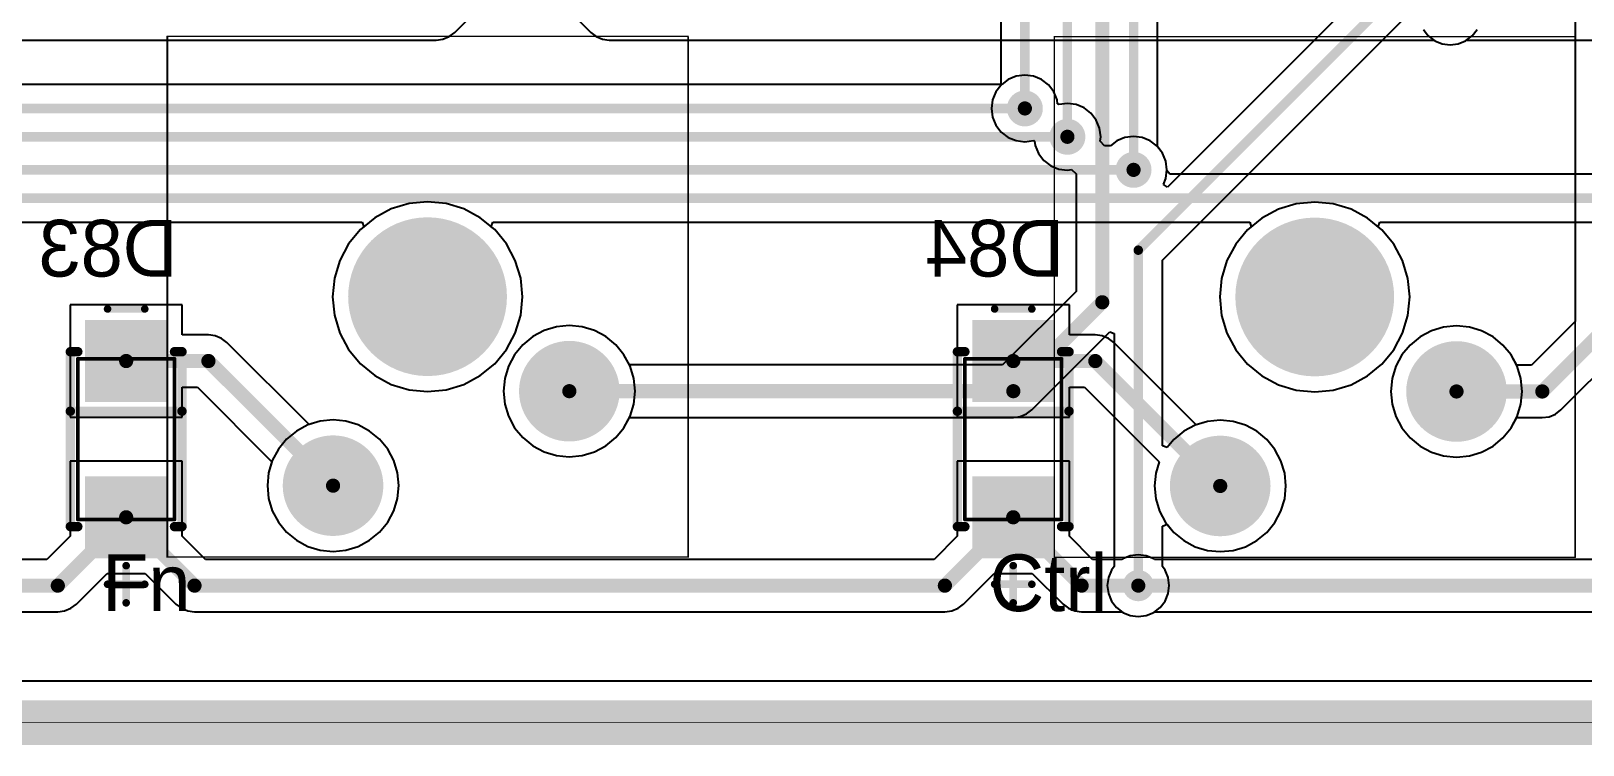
# Model space of a CAD drawing. Header units: millimetres. Extents: x 25 to 374, y 23 to 150.
# Drawn here: x 264.84 to 306.55, y 22.97 to 42.16 of the extents above; entities that cross this region are included whole.
import ezdxf

# ---------------------------------------------------------------- set-up
doc = ezdxf.new("R2010")
doc.units = ezdxf.units.MM
for name, color, linetype in [('BottomLayer', 5, 'Continuous'), ('BottomOverlay', 54, 'Continuous'), ('BottomPaste', 16, 'Continuous'), ('BottomSolder', 6, 'Continuous'), ('KeepOutLayer', 6, 'Continuous'), ('Mechanical1', 6, 'Continuous'), ('Mechanical13', 56, 'Continuous'), ('Mechanical15', 56, 'Continuous'), ('MultiLayer', 9, 'Continuous'), ('PadHoleLayer', 156, 'Continuous'), ('TopLayer', 1, 'Continuous'), ('TopOverlay', 2, 'Continuous'), ('TopSolder', 216, 'Continuous'), ('ViaHoleLayer', 16, 'Continuous')]:
    doc.layers.add(name, color=color, linetype=linetype)

# ---------------------------------------------------------------- blocks, each defined once
blk = doc.blocks.new('SMA_DO_214AC__S1_B_111')
at = {"layer": 'BottomLayer'}
for points in [[(-1.1, -1), (-1.1, 1), (-3.1, -1), (-3.1, 1)], [(3.1, -1), (3.1, 1), (1.1, -1), (1.1, 1)]]:
    blk.add_solid(points, dxfattribs=at)
at = {"layer": 'BottomOverlay', "const_width": 0.254}
for points in [[(-2.35, 1.3), (-2.35, 1.5)], [(2.35, 1.5), (-2.35, 1.5)], [(-0.75, -1.5), (-0.75, 1.5)], [(2.35, 1.3), (2.35, 1.5)], [(-2.35, -1.5), (-2.35, -1.3)], [(2.35, -1.5), (2.35, -1.3)], [(2.35, -1.5), (-2.35, -1.5)]]:
    blk.add_lwpolyline(points, dxfattribs=at)
at = {"layer": 'BottomOverlay', "const_width": 0.127}
for points in [[(-2.414, 1.5, 1), (-2.287, 1.5, 1)], [(-2.414, 1.5, 1), (-2.287, 1.5, 1)], [(-2.414, 1.3, 1), (-2.287, 1.3, 1)], [(-0.814, 1.5, 1), (-0.687, 1.5, 1)], [(2.287, 1.5, 1), (2.414, 1.5, 1)], [(2.287, 1.5, 1), (2.414, 1.5, 1)], [(2.287, 1.3, 1), (2.414, 1.3, 1)], [(-2.414, -1.3, 1), (-2.287, -1.3, 1)], [(2.287, -1.3, 1), (2.414, -1.3, 1)], [(-2.414, -1.5, 1), (-2.287, -1.5, 1)], [(-2.414, -1.5, 1), (-2.287, -1.5, 1)], [(-0.814, -1.5, 1), (-0.687, -1.5, 1)], [(2.287, -1.5, 1), (2.414, -1.5, 1)], [(2.287, -1.5, 1), (2.414, -1.5, 1)]]:
    blk.add_lwpolyline(points, format="xyb", close=True, dxfattribs=at)
at = {"layer": 'BottomPaste'}
for points in [[(-1.1, -1), (-1.1, 1), (-3.1, -1), (-3.1, 1)], [(3.1, -1), (3.1, 1), (1.1, -1), (1.1, 1)]]:
    blk.add_solid(points, dxfattribs=at)
at = {"layer": 'BottomSolder'}
for points in [[(-0.998, -1.102), (-0.998, 1.102), (-3.202, -1.102), (-3.202, 1.102)], [(3.202, -1.102), (3.202, 1.102), (0.998, -1.102), (0.998, 1.102)]]:
    blk.add_solid(points, dxfattribs=at)
at = {"layer": 'Mechanical13', "const_width": 0.1}
for points in [[(2.16, 1.3), (-2.16, 1.3)], [(-2.16, -1.3), (-2.16, 1.3)], [(2.16, -1.3), (2.16, 1.3)], [(2.16, -1.3), (-2.16, -1.3)]]:
    blk.add_lwpolyline(points, dxfattribs=at)
at = {"layer": 'Mechanical13', "const_width": 0.05}
for points in [[(-2.185, 1.3, 1), (-2.135, 1.3, 1)], [(-2.185, 1.3, 1), (-2.135, 1.3, 1)], [(2.135, 1.3, 1), (2.185, 1.3, 1)], [(2.135, 1.3, 1), (2.185, 1.3, 1)], [(-2.185, -1.3, 1), (-2.135, -1.3, 1)], [(-2.185, -1.3, 1), (-2.135, -1.3, 1)], [(2.135, -1.3, 1), (2.185, -1.3, 1)], [(2.135, -1.3, 1), (2.185, -1.3, 1)]]:
    blk.add_lwpolyline(points, format="xyb", close=True, dxfattribs=at)
at = {"layer": 'Mechanical15', "const_width": 0.203}
for points in [[(-3.5, -0.5), (-3.5, 0.5)], [(3.9, -0.5), (3.9, 0.5)], [(4.4, 0), (3.4, 0)]]:
    blk.add_lwpolyline(points, dxfattribs=at)
at = {"layer": 'Mechanical15', "const_width": 0.102}
for points in [[(-3.551, 0.5, 1), (-3.449, 0.5, 1)], [(3.849, 0.5, 1), (3.951, 0.5, 1)], [(3.349, 0, 1), (3.451, 0, 1)], [(4.349, 0, 1), (4.451, 0, 1)], [(-3.551, -0.5, 1), (-3.449, -0.5, 1)], [(3.849, -0.5, 1), (3.951, -0.5, 1)]]:
    blk.add_lwpolyline(points, format="xyb", close=True, dxfattribs=at)
blk = doc.blocks.new('SMA_DO_214AC__S1_B_112')
at = {"layer": 'BottomLayer'}
for points in [[(-1.1, -1), (-1.1, 1), (-3.1, -1), (-3.1, 1)], [(3.1, -1), (3.1, 1), (1.1, -1), (1.1, 1)]]:
    blk.add_solid(points, dxfattribs=at)
at = {"layer": 'BottomOverlay', "const_width": 0.254}
for points in [[(-2.35, 1.3), (-2.35, 1.5)], [(2.35, 1.5), (-2.35, 1.5)], [(-0.75, -1.5), (-0.75, 1.5)], [(2.35, 1.3), (2.35, 1.5)], [(-2.35, -1.5), (-2.35, -1.3)], [(2.35, -1.5), (2.35, -1.3)], [(2.35, -1.5), (-2.35, -1.5)]]:
    blk.add_lwpolyline(points, dxfattribs=at)
at = {"layer": 'BottomOverlay', "const_width": 0.127}
for points in [[(-2.414, 1.5, 1), (-2.287, 1.5, 1)], [(-2.414, 1.5, 1), (-2.287, 1.5, 1)], [(-2.414, 1.3, 1), (-2.287, 1.3, 1)], [(-0.814, 1.5, 1), (-0.687, 1.5, 1)], [(2.287, 1.5, 1), (2.414, 1.5, 1)], [(2.287, 1.5, 1), (2.414, 1.5, 1)], [(2.287, 1.3, 1), (2.414, 1.3, 1)], [(-2.414, -1.3, 1), (-2.287, -1.3, 1)], [(2.287, -1.3, 1), (2.414, -1.3, 1)], [(-2.414, -1.5, 1), (-2.287, -1.5, 1)], [(-2.414, -1.5, 1), (-2.287, -1.5, 1)], [(-0.814, -1.5, 1), (-0.687, -1.5, 1)], [(2.287, -1.5, 1), (2.414, -1.5, 1)], [(2.287, -1.5, 1), (2.414, -1.5, 1)]]:
    blk.add_lwpolyline(points, format="xyb", close=True, dxfattribs=at)
at = {"layer": 'BottomPaste'}
for points in [[(-1.1, -1), (-1.1, 1), (-3.1, -1), (-3.1, 1)], [(3.1, -1), (3.1, 1), (1.1, -1), (1.1, 1)]]:
    blk.add_solid(points, dxfattribs=at)
at = {"layer": 'BottomSolder'}
for points in [[(-0.998, -1.102), (-0.998, 1.102), (-3.202, -1.102), (-3.202, 1.102)], [(3.202, -1.102), (3.202, 1.102), (0.998, -1.102), (0.998, 1.102)]]:
    blk.add_solid(points, dxfattribs=at)
at = {"layer": 'Mechanical13', "const_width": 0.1}
for points in [[(2.16, 1.3), (-2.16, 1.3)], [(-2.16, -1.3), (-2.16, 1.3)], [(2.16, -1.3), (2.16, 1.3)], [(2.16, -1.3), (-2.16, -1.3)]]:
    blk.add_lwpolyline(points, dxfattribs=at)
at = {"layer": 'Mechanical13', "const_width": 0.05}
for points in [[(-2.185, 1.3, 1), (-2.135, 1.3, 1)], [(-2.185, 1.3, 1), (-2.135, 1.3, 1)], [(2.135, 1.3, 1), (2.185, 1.3, 1)], [(2.135, 1.3, 1), (2.185, 1.3, 1)], [(-2.185, -1.3, 1), (-2.135, -1.3, 1)], [(-2.185, -1.3, 1), (-2.135, -1.3, 1)], [(2.135, -1.3, 1), (2.185, -1.3, 1)], [(2.135, -1.3, 1), (2.185, -1.3, 1)]]:
    blk.add_lwpolyline(points, format="xyb", close=True, dxfattribs=at)
at = {"layer": 'Mechanical15', "const_width": 0.203}
for points in [[(-3.5, -0.5), (-3.5, 0.5)], [(3.9, -0.5), (3.9, 0.5)], [(4.4, 0), (3.4, 0)]]:
    blk.add_lwpolyline(points, dxfattribs=at)
at = {"layer": 'Mechanical15', "const_width": 0.102}
for points in [[(-3.551, 0.5, 1), (-3.449, 0.5, 1)], [(3.849, 0.5, 1), (3.951, 0.5, 1)], [(3.349, 0, 1), (3.451, 0, 1)], [(4.349, 0, 1), (4.451, 0, 1)], [(-3.551, -0.5, 1), (-3.449, -0.5, 1)], [(3.849, -0.5, 1), (3.951, -0.5, 1)]]:
    blk.add_lwpolyline(points, format="xyb", close=True, dxfattribs=at)
blk = doc.blocks.new('MX_SW_3_203')
at = {"layer": 'BottomLayer'}
for points, const_width in [([(-1.016, 0, 1), (1.016, 0, 1)], 2.032), ([(3.185, -2.54, 1), (4.435, -2.54, 1)], 1.25), ([(-3.165, -5.08, 1), (-1.915, -5.08, 1)], 1.25)]:
    blk.add_lwpolyline(points, format="xyb", close=True, dxfattribs=dict(at, const_width=const_width))
at = {"layer": 'BottomSolder'}
for points, const_width in [([(-1.067, 0, 1), (1.067, 0, 1)], 2.134), ([(3.134, -2.54, 1), (4.486, -2.54, 1)], 1.352), ([(-3.216, -5.08, 1), (-1.864, -5.08, 1)], 1.352)]:
    blk.add_lwpolyline(points, format="xyb", close=True, dxfattribs=dict(at, const_width=const_width))
at = {"layer": 'Mechanical1', "const_width": 0.0381}
for points in [[(-7, -7), (-7, 7)], [(-7, 7), (7, 7)], [(7, -7), (7, 7)], [(-7, -7), (7, -7)]]:
    blk.add_lwpolyline(points, dxfattribs=at)
at = {"layer": 'Mechanical1', "const_width": 0.0191}
for points in [[(-7.01, 7, 1), (-6.99, 7, 1)], [(-7.01, 7, 1), (-6.99, 7, 1)], [(6.99, 7, 1), (7.01, 7, 1)], [(6.99, 7, 1), (7.01, 7, 1)], [(-7.01, -7, 1), (-6.99, -7, 1)], [(-7.01, -7, 1), (-6.99, -7, 1)], [(6.99, -7, 1), (7.01, -7, 1)], [(6.99, -7, 1), (7.01, -7, 1)]]:
    blk.add_lwpolyline(points, format="xyb", close=True, dxfattribs=at)
at = {"layer": 'MultiLayer'}
for points, const_width in [([(-1.016, 0, 1), (1.016, 0, 1)], 2.032), ([(3.185, -2.54, 1), (4.435, -2.54, 1)], 1.25), ([(-3.165, -5.08, 1), (-1.915, -5.08, 1)], 1.25)]:
    blk.add_lwpolyline(points, format="xyb", close=True, dxfattribs=dict(at, const_width=const_width))
at = {"layer": 'PadHoleLayer'}
for points, const_width in [([(-1.016, 0, 1), (1.016, 0, 1)], 2.032), ([(3.435, -2.54, 1), (4.185, -2.54, 1)], 0.75), ([(-2.915, -5.08, 1), (-2.165, -5.08, 1)], 0.75)]:
    blk.add_lwpolyline(points, format="xyb", close=True, dxfattribs=dict(at, const_width=const_width))
at = {"layer": 'TopLayer'}
for points, const_width in [([(-1.016, 0, 1), (1.016, 0, 1)], 2.032), ([(3.185, -2.54, 1), (4.435, -2.54, 1)], 1.25), ([(-3.165, -5.08, 1), (-1.915, -5.08, 1)], 1.25)]:
    blk.add_lwpolyline(points, format="xyb", close=True, dxfattribs=dict(at, const_width=const_width))
at = {"layer": 'TopSolder'}
for points, const_width in [([(-1.067, 0, 1), (1.067, 0, 1)], 2.134), ([(3.134, -2.54, 1), (4.486, -2.54, 1)], 1.352), ([(-3.216, -5.08, 1), (-1.864, -5.08, 1)], 1.352)]:
    blk.add_lwpolyline(points, format="xyb", close=True, dxfattribs=dict(at, const_width=const_width))
blk = doc.blocks.new('MX_SW_3_204')
at = {"layer": 'BottomLayer'}
for points, const_width in [([(-1.016, 0, 1), (1.016, 0, 1)], 2.032), ([(3.185, -2.54, 1), (4.435, -2.54, 1)], 1.25), ([(-3.165, -5.08, 1), (-1.915, -5.08, 1)], 1.25)]:
    blk.add_lwpolyline(points, format="xyb", close=True, dxfattribs=dict(at, const_width=const_width))
at = {"layer": 'BottomSolder'}
for points, const_width in [([(-1.067, 0, 1), (1.067, 0, 1)], 2.134), ([(3.134, -2.54, 1), (4.486, -2.54, 1)], 1.352), ([(-3.216, -5.08, 1), (-1.864, -5.08, 1)], 1.352)]:
    blk.add_lwpolyline(points, format="xyb", close=True, dxfattribs=dict(at, const_width=const_width))
at = {"layer": 'Mechanical1', "const_width": 0.0381}
for points in [[(-7, -7), (-7, 7)], [(-7, 7), (7, 7)], [(7, -7), (7, 7)], [(-7, -7), (7, -7)]]:
    blk.add_lwpolyline(points, dxfattribs=at)
at = {"layer": 'Mechanical1', "const_width": 0.0191}
for points in [[(-7.01, 7, 1), (-6.99, 7, 1)], [(-7.01, 7, 1), (-6.99, 7, 1)], [(6.99, 7, 1), (7.01, 7, 1)], [(6.99, 7, 1), (7.01, 7, 1)], [(-7.01, -7, 1), (-6.99, -7, 1)], [(-7.01, -7, 1), (-6.99, -7, 1)], [(6.99, -7, 1), (7.01, -7, 1)], [(6.99, -7, 1), (7.01, -7, 1)]]:
    blk.add_lwpolyline(points, format="xyb", close=True, dxfattribs=at)
at = {"layer": 'MultiLayer'}
for points, const_width in [([(-1.016, 0, 1), (1.016, 0, 1)], 2.032), ([(3.185, -2.54, 1), (4.435, -2.54, 1)], 1.25), ([(-3.165, -5.08, 1), (-1.915, -5.08, 1)], 1.25)]:
    blk.add_lwpolyline(points, format="xyb", close=True, dxfattribs=dict(at, const_width=const_width))
at = {"layer": 'PadHoleLayer'}
for points, const_width in [([(-1.016, 0, 1), (1.016, 0, 1)], 2.032), ([(3.435, -2.54, 1), (4.185, -2.54, 1)], 0.75), ([(-2.915, -5.08, 1), (-2.165, -5.08, 1)], 0.75)]:
    blk.add_lwpolyline(points, format="xyb", close=True, dxfattribs=dict(at, const_width=const_width))
at = {"layer": 'TopLayer'}
for points, const_width in [([(-1.016, 0, 1), (1.016, 0, 1)], 2.032), ([(3.185, -2.54, 1), (4.435, -2.54, 1)], 1.25), ([(-3.165, -5.08, 1), (-1.915, -5.08, 1)], 1.25)]:
    blk.add_lwpolyline(points, format="xyb", close=True, dxfattribs=dict(at, const_width=const_width))
at = {"layer": 'TopSolder'}
for points, const_width in [([(-1.067, 0, 1), (1.067, 0, 1)], 2.134), ([(3.134, -2.54, 1), (4.486, -2.54, 1)], 1.352), ([(-3.216, -5.08, 1), (-1.864, -5.08, 1)], 1.352)]:
    blk.add_lwpolyline(points, format="xyb", close=True, dxfattribs=dict(at, const_width=const_width))

msp = doc.modelspace()

# ---------------------------------------------------------------- linework, layer by layer
at = {"layer": 'BottomLayer'}
for p, q in [((276.23, 42.12), (277.547, 43.438)), ((278.571, 43.438), (279.888, 42.12)), ((244.854, 41.914), (275.732, 41.914)), ((275.732, 41.914), (275.914, 41.938)), ((275.914, 41.938), (276.084, 42.009)), ((276.084, 42.009), (276.23, 42.12)), ((279.888, 42.12), (280.034, 42.009)), ((280.034, 42.009), (280.204, 41.938)), ((280.204, 41.938), (280.386, 41.914)), ((280.386, 41.914), (302.546, 41.914)), ((302.546, 41.914), (302.568, 41.898)), ((302.568, 41.898), (302.768, 41.814)), ((302.768, 41.814), (302.984, 41.786)), ((302.984, 41.786), (303.199, 41.814)), ((303.199, 41.814), (303.4, 41.898)), ((303.4, 41.898), (303.422, 41.914)), ((303.422, 41.914), (335.249, 41.914)), ((291.322, 40.945), (291.106, 40.855)), ((291.554, 40.975), (291.322, 40.945)), ((291.786, 40.945), (291.554, 40.975)), ((292.002, 40.855), (291.786, 40.945)), ((290.937, 40.726), (208.241, 40.726)), ((291.106, 40.855), (290.937, 40.726)), ((292.188, 40.713), (292.002, 40.855)), ((292.33, 40.527), (292.188, 40.713)), ((292.42, 40.311), (292.33, 40.527)), ((292.435, 40.2), (292.42, 40.311)), ((292.465, 40.183), (292.435, 40.2)), ((292.697, 40.213), (292.465, 40.183)), ((292.929, 40.183), (292.697, 40.213)), ((293.145, 40.093), (292.929, 40.183)), ((293.331, 39.951), (293.145, 40.093)), ((293.473, 39.765), (293.331, 39.951)), ((293.563, 39.549), (293.473, 39.765)), ((293.594, 39.317), (293.563, 39.549)), ((293.578, 39.202), (293.594, 39.317)), ((294.243, 39.294), (294.027, 39.204)), ((294.475, 39.324), (294.243, 39.294)), ((294.707, 39.294), (294.475, 39.324)), ((294.923, 39.204), (294.707, 39.294)), ((293.69, 39.075), (293.578, 39.202)), ((293.858, 39.075), (293.69, 39.075)), ((294.027, 39.204), (293.858, 39.075)), ((295.109, 39.062), (294.923, 39.204)), ((295.251, 38.876), (295.109, 39.062)), ((295.341, 38.66), (295.251, 38.876)), ((295.372, 38.428), (295.341, 38.66)), ((295.369, 38.409), (295.372, 38.428)), ((295.453, 38.313), (295.369, 38.409)), ((330.91, 38.313), (295.453, 38.313)), ((253.443, 37.018), (273.745, 37.018)), ((273.696, 36.824), (273.379, 36.437)), ((273.788, 36.899), (273.696, 36.824)), ((273.745, 37.018), (273.788, 36.899)), ((277.215, 36.899), (277.257, 37.018)), ((277.306, 36.824), (277.215, 36.899)), ((277.257, 37.018), (297.597, 37.018)), ((277.623, 36.437), (277.306, 36.824)), ((297.539, 36.816), (297.222, 36.429)), ((297.64, 36.899), (297.539, 36.816)), ((297.597, 37.018), (297.64, 36.899)), ((301.048, 36.899), (301.091, 37.018)), ((301.149, 36.816), (301.048, 36.899)), ((301.091, 37.018), (323.783, 37.018)), ((301.466, 36.429), (301.149, 36.816)), ((273.379, 36.437), (273.143, 35.996)), ((277.859, 35.996), (277.623, 36.437)), ((297.222, 36.429), (296.986, 35.988)), ((301.702, 35.988), (301.466, 36.429)), ((273.143, 35.996), (272.998, 35.517)), ((278.004, 35.517), (277.859, 35.996)), ((296.986, 35.988), (296.841, 35.509)), ((301.847, 35.509), (301.702, 35.988)), ((272.998, 35.517), (272.949, 35.019)), ((278.053, 35.019), (278.004, 35.517)), ((296.841, 35.509), (296.792, 35.011)), ((301.896, 35.011), (301.847, 35.509)), ((268.909, 34.797), (265.893, 34.797)), ((265.893, 34.797), (265.893, 31.781)), ((268.909, 33.993), (268.909, 34.797)), ((272.949, 35.019), (272.998, 34.521)), ((278.004, 34.521), (278.053, 35.019)), ((292.749, 34.797), (289.733, 34.797)), ((289.733, 34.797), (289.733, 31.781)), ((292.749, 33.993), (292.749, 34.797)), ((296.792, 35.011), (296.841, 34.513)), ((301.847, 34.513), (301.896, 35.011)), ((272.998, 34.521), (273.143, 34.042)), ((277.859, 34.042), (278.004, 34.521)), ((278.966, 34.212), (278.635, 34.111)), ((279.311, 34.245), (278.966, 34.212)), ((279.656, 34.212), (279.311, 34.245)), ((279.987, 34.111), (279.656, 34.212)), ((296.841, 34.513), (296.986, 34.035)), ((301.702, 34.035), (301.847, 34.513)), ((302.809, 34.204), (302.478, 34.103)), ((303.154, 34.238), (302.809, 34.204)), ((303.499, 34.204), (303.154, 34.238)), ((303.83, 34.103), (303.499, 34.204)), ((269.611, 33.993), (268.909, 33.993)), ((269.794, 33.969), (269.611, 33.993)), ((269.964, 33.899), (269.794, 33.969)), ((270.11, 33.787), (269.964, 33.899)), ((272.316, 31.58), (270.11, 33.787)), ((273.143, 34.042), (273.379, 33.601)), ((277.623, 33.601), (277.859, 34.042)), ((278.33, 33.948), (278.062, 33.728)), ((278.635, 34.111), (278.33, 33.948)), ((280.293, 33.948), (279.987, 34.111)), ((280.56, 33.728), (280.293, 33.948)), ((293.447, 33.993), (292.749, 33.993)), ((293.629, 33.969), (293.447, 33.993)), ((293.799, 33.899), (293.629, 33.969)), ((293.945, 33.787), (293.799, 33.899)), ((296.159, 31.573), (293.945, 33.787)), ((296.986, 34.035), (297.222, 33.593)), ((301.466, 33.593), (301.702, 34.035)), ((302.173, 33.94), (301.905, 33.72)), ((302.478, 34.103), (302.173, 33.94)), ((304.135, 33.94), (303.83, 34.103)), ((304.403, 33.72), (304.135, 33.94)), ((273.379, 33.601), (273.696, 33.214)), ((277.306, 33.214), (277.623, 33.601)), ((277.842, 33.46), (277.679, 33.155)), ((278.062, 33.728), (277.842, 33.46)), ((280.78, 33.46), (280.56, 33.728)), ((280.943, 33.155), (280.78, 33.46)), ((297.222, 33.593), (297.539, 33.207)), ((301.149, 33.207), (301.466, 33.593)), ((301.685, 33.453), (301.522, 33.147)), ((301.905, 33.72), (301.685, 33.453)), ((304.623, 33.453), (304.403, 33.72)), ((304.786, 33.147), (304.623, 33.453)), ((273.696, 33.214), (274.083, 32.897)), ((276.919, 32.897), (277.306, 33.214)), ((277.679, 33.155), (277.579, 32.824)), ((281.044, 32.824), (280.943, 33.155)), ((297.539, 33.207), (297.926, 32.889)), ((300.762, 32.889), (301.149, 33.207)), ((301.522, 33.147), (301.422, 32.816)), ((304.887, 32.816), (304.786, 33.147)), ((268.909, 31.781), (268.909, 32.584)), ((268.909, 32.584), (269.32, 32.584)), ((269.32, 32.584), (271.32, 30.584)), ((274.083, 32.897), (274.524, 32.661)), ((274.524, 32.661), (275.003, 32.516)), ((275.999, 32.516), (276.478, 32.661)), ((276.478, 32.661), (276.919, 32.897)), ((277.579, 32.824), (277.545, 32.479)), ((281.078, 32.479), (281.044, 32.824)), ((292.749, 31.781), (292.749, 32.584)), ((292.749, 32.584), (293.155, 32.584)), ((293.155, 32.584), (295.163, 30.576)), ((297.926, 32.889), (298.367, 32.653)), ((298.367, 32.653), (298.846, 32.508)), ((299.842, 32.508), (300.321, 32.653)), ((300.321, 32.653), (300.762, 32.889)), ((301.422, 32.816), (301.388, 32.471)), ((304.921, 32.471), (304.887, 32.816)), ((275.003, 32.516), (275.501, 32.467)), ((275.501, 32.467), (275.999, 32.516)), ((277.545, 32.479), (277.579, 32.134)), ((277.579, 32.134), (277.679, 31.803)), ((280.943, 31.803), (281.044, 32.134)), ((281.044, 32.134), (281.078, 32.479)), ((298.846, 32.508), (299.344, 32.459)), ((299.344, 32.459), (299.842, 32.508)), ((301.388, 32.471), (301.422, 32.127)), ((301.422, 32.127), (301.522, 31.795)), ((304.786, 31.795), (304.887, 32.127)), ((304.887, 32.127), (304.921, 32.471)), ((265.893, 31.781), (268.909, 31.781)), ((272.961, 31.705), (272.616, 31.672)), ((273.306, 31.672), (272.961, 31.705)), ((277.679, 31.803), (277.842, 31.498)), ((280.78, 31.498), (280.943, 31.803)), ((289.733, 31.781), (292.749, 31.781)), ((301.522, 31.795), (301.685, 31.49)), ((304.623, 31.49), (304.786, 31.795)), ((272.616, 31.672), (272.316, 31.58)), ((273.637, 31.571), (273.306, 31.672)), ((273.943, 31.408), (273.637, 31.571)), ((274.21, 31.188), (273.943, 31.408)), ((277.842, 31.498), (278.062, 31.23)), ((280.56, 31.23), (280.78, 31.498)), ((296.459, 31.664), (296.159, 31.573)), ((296.804, 31.698), (296.459, 31.664)), ((297.149, 31.664), (296.804, 31.698)), ((297.48, 31.563), (297.149, 31.664)), ((297.785, 31.4), (297.48, 31.563)), ((298.053, 31.18), (297.785, 31.4)), ((301.685, 31.49), (301.905, 31.222)), ((304.403, 31.222), (304.623, 31.49)), ((274.43, 30.92), (274.21, 31.188)), ((274.593, 30.615), (274.43, 30.92)), ((278.062, 31.23), (278.33, 31.01)), ((278.33, 31.01), (278.635, 30.847)), ((279.987, 30.847), (280.293, 31.01)), ((280.293, 31.01), (280.56, 31.23)), ((298.273, 30.913), (298.053, 31.18)), ((298.436, 30.607), (298.273, 30.913)), ((301.905, 31.222), (302.173, 31.003)), ((302.173, 31.003), (302.478, 30.839)), ((303.83, 30.839), (304.135, 31.003)), ((304.135, 31.003), (304.403, 31.222)), ((268.909, 30.597), (265.893, 30.597)), ((265.893, 30.597), (265.893, 28.577)), ((268.909, 28.577), (268.909, 30.597)), ((271.32, 30.584), (271.229, 30.284)), ((274.694, 30.284), (274.593, 30.615)), ((278.635, 30.847), (278.966, 30.746)), ((278.966, 30.746), (279.311, 30.712)), ((279.311, 30.712), (279.656, 30.746)), ((279.656, 30.746), (279.987, 30.847)), ((292.749, 30.597), (289.733, 30.597)), ((289.733, 30.597), (289.733, 28.577)), ((292.749, 28.577), (292.749, 30.597)), ((295.163, 30.576), (295.072, 30.276)), ((298.537, 30.276), (298.436, 30.607)), ((302.478, 30.839), (302.809, 30.739)), ((302.809, 30.739), (303.154, 30.705)), ((303.154, 30.705), (303.499, 30.739)), ((303.499, 30.739), (303.83, 30.839)), ((271.229, 30.284), (271.195, 29.939)), ((274.728, 29.939), (274.694, 30.284)), ((295.072, 30.276), (295.038, 29.931)), ((298.571, 29.931), (298.537, 30.276)), ((271.195, 29.939), (271.229, 29.594)), ((274.694, 29.594), (274.728, 29.939)), ((295.038, 29.931), (295.072, 29.587)), ((298.537, 29.587), (298.571, 29.931)), ((271.229, 29.594), (271.329, 29.263)), ((271.329, 29.263), (271.492, 28.958)), ((274.43, 28.958), (274.593, 29.263)), ((274.593, 29.263), (274.694, 29.594)), ((295.072, 29.587), (295.172, 29.255)), ((295.172, 29.255), (295.335, 28.95)), ((298.273, 28.95), (298.436, 29.255)), ((298.436, 29.255), (298.537, 29.587)), ((271.492, 28.958), (271.712, 28.69)), ((274.21, 28.69), (274.43, 28.958)), ((295.335, 28.95), (295.555, 28.682)), ((298.053, 28.682), (298.273, 28.95)), ((265.893, 28.577), (265.272, 27.956)), ((269.53, 27.956), (268.909, 28.577)), ((271.712, 28.69), (271.98, 28.47)), ((271.98, 28.47), (272.285, 28.307)), ((273.637, 28.307), (273.943, 28.47)), ((273.943, 28.47), (274.21, 28.69)), ((289.733, 28.577), (289.113, 27.956)), ((293.37, 27.956), (292.749, 28.577)), ((295.555, 28.682), (295.823, 28.463)), ((295.823, 28.463), (296.128, 28.299)), ((297.48, 28.299), (297.785, 28.463)), ((297.785, 28.463), (298.053, 28.682)), ((265.272, 27.956), (245.702, 27.956)), ((289.113, 27.956), (269.53, 27.956)), ((272.285, 28.307), (272.616, 28.206)), ((272.616, 28.206), (272.961, 28.172)), ((272.961, 28.172), (273.306, 28.206)), ((273.306, 28.206), (273.637, 28.307)), ((294.164, 27.956), (293.37, 27.956)), ((294.186, 27.973), (294.164, 27.956)), ((294.386, 28.056), (294.186, 27.973)), ((294.602, 28.084), (294.386, 28.056)), ((294.817, 28.056), (294.602, 28.084)), ((295.018, 27.973), (294.817, 28.056)), ((295.04, 27.956), (295.018, 27.973)), ((313.964, 27.956), (295.04, 27.956)), ((296.128, 28.299), (296.459, 28.199)), ((296.459, 28.199), (296.804, 28.165)), ((296.804, 28.165), (297.149, 28.199)), ((297.149, 28.199), (297.48, 28.299)), ((266.062, 26.753), (266.889, 27.581)), ((266.889, 27.581), (267.913, 27.581)), ((267.913, 27.581), (268.74, 26.753)), ((289.903, 26.753), (290.73, 27.581)), ((290.73, 27.581), (291.753, 27.581)), ((291.753, 27.581), (292.58, 26.753)), ((265.916, 26.642), (266.062, 26.753)), ((268.74, 26.753), (268.886, 26.642)), ((289.757, 26.642), (289.903, 26.753)), ((292.58, 26.753), (292.726, 26.642)), ((245.41, 26.547), (265.564, 26.547)), ((265.564, 26.547), (265.746, 26.571)), ((265.746, 26.571), (265.916, 26.642)), ((268.886, 26.642), (269.056, 26.571)), ((269.056, 26.571), (269.238, 26.547)), ((269.238, 26.547), (289.404, 26.547)), ((289.404, 26.547), (289.587, 26.571)), ((289.587, 26.571), (289.757, 26.642)), ((292.726, 26.642), (292.896, 26.571)), ((292.896, 26.571), (293.078, 26.547)), ((293.078, 26.547), (294.164, 26.547)), ((294.164, 26.547), (294.186, 26.531)), ((294.186, 26.531), (294.386, 26.447)), ((294.386, 26.447), (294.602, 26.419)), ((294.602, 26.419), (294.817, 26.447)), ((294.817, 26.447), (295.018, 26.531)), ((295.018, 26.531), (295.04, 26.547)), ((295.04, 26.547), (314.256, 26.547)), ((372.04, 24.686), (208.113, 24.686))]:
    msp.add_line(p, q, dxfattribs=at)
for points, const_width in [([(291.363, 40.079, 1), (291.744, 40.079, 1)], 0.381), ([(291.49, 40.079, 1), (291.617, 40.079, 1)], 0.127), ([(292.506, 39.317, 1), (292.887, 39.317, 1)], 0.381), ([(292.633, 39.317, 1), (292.76, 39.317, 1)], 0.127), ([(294.284, 38.428, 1), (294.665, 38.428, 1)], 0.381), ([(294.411, 38.428, 1), (294.538, 38.428, 1)], 0.127), ([(267.306, 33.289, 1), (267.496, 33.289, 1)], 0.191), ([(269.516, 33.289, 1), (269.707, 33.289, 1)], 0.191), ([(269.516, 33.289, 1), (269.707, 33.289, 1)], 0.191), ([(291.146, 33.289, 1), (291.337, 33.289, 1)], 0.191), ([(293.352, 33.289, 1), (293.542, 33.289, 1)], 0.191), ([(293.352, 33.289, 1), (293.542, 33.289, 1)], 0.191), ([(272.866, 29.939, 1), (273.056, 29.939, 1)], 0.191), ([(296.709, 29.931, 1), (296.899, 29.931, 1)], 0.191), ([(267.306, 29.089, 1), (267.496, 29.089, 1)], 0.191), ([(267.306, 29.089, 1), (267.496, 29.089, 1)], 0.191), ([(291.146, 29.089, 1), (291.337, 29.089, 1)], 0.191), ([(291.146, 29.089, 1), (291.337, 29.089, 1)], 0.191), ([(294.443, 27.252, 1), (294.761, 27.252, 1)], 0.318), ([(265.469, 27.252, 1), (265.659, 27.252, 1)], 0.191), ([(265.469, 27.252, 1), (265.659, 27.252, 1)], 0.191), ([(269.143, 27.252, 1), (269.333, 27.252, 1)], 0.191), ([(269.143, 27.252, 1), (269.333, 27.252, 1)], 0.191), ([(289.309, 27.252, 1), (289.5, 27.252, 1)], 0.191), ([(289.309, 27.252, 1), (289.5, 27.252, 1)], 0.191), ([(292.983, 27.252, 1), (293.174, 27.252, 1)], 0.191), ([(292.983, 27.252, 1), (293.174, 27.252, 1)], 0.191), ([(294.507, 27.252, 1), (294.697, 27.252, 1)], 0.191), ([(294.507, 27.252, 1), (294.697, 27.252, 1)], 0.191)]:
    msp.add_lwpolyline(points, format="xyb", close=True, dxfattribs=dict(at, const_width=const_width))
for points, const_width in [([(100.63, 40.079), (291.554, 40.079)], 0.254), ([(81.877, 39.317), (292.697, 39.317)], 0.254), ([(51.75, 38.428), (294.475, 38.428)], 0.254), ([(161.252, 37.666), (331.178, 37.666)], 0.254), ([(267.401, 33.289), (269.611, 33.289)], 0.381), ([(269.611, 33.289), (272.961, 29.939)], 0.381), ([(291.241, 33.289), (293.447, 33.289)], 0.381), ([(293.447, 33.289), (296.804, 29.931)], 0.381), ([(265.564, 27.252), (267.401, 29.089)], 0.381), ([(267.401, 29.089), (269.238, 27.252)], 0.381), ([(289.404, 27.252), (291.241, 29.089)], 0.381), ([(291.241, 29.089), (293.078, 27.252)], 0.381), ([(245.41, 27.252), (265.564, 27.252)], 0.381), ([(269.238, 27.252), (289.404, 27.252)], 0.381), ([(293.078, 27.252), (294.602, 27.252)], 0.381), ([(294.602, 27.252), (314.256, 27.252)], 0.381)]:
    msp.add_lwpolyline(points, dxfattribs=dict(at, const_width=const_width))
at = {"layer": 'BottomSolder'}
for points, const_width in [([(291.313, 40.079, 1), (291.795, 40.079, 1)], 0.483), ([(292.456, 39.317, 1), (292.938, 39.317, 1)], 0.483), ([(294.234, 38.428, 1), (294.716, 38.428, 1)], 0.483), ([(294.392, 27.252, 1), (294.811, 27.252, 1)], 0.419)]:
    msp.add_lwpolyline(points, format="xyb", close=True, dxfattribs=dict(at, const_width=const_width))
at = {"layer": 'KeepOutLayer', "const_width": 1.2}
msp.add_lwpolyline([(25.495, 23.569), (373.158, 23.569)], dxfattribs=at)
at = {"layer": 'Mechanical1', "const_width": 0.0127}
for points in [[(268.526, 42.005), (282.525, 42.005)], [(268.526, 28.006), (268.526, 42.005)], [(282.525, 28.006), (282.525, 42.005)], [(292.338, 42.005), (306.338, 42.005)], [(292.338, 28.006), (292.338, 42.005)], [(306.338, 28.006), (306.338, 42.005)], [(268.526, 28.006), (282.525, 28.006)], [(292.338, 28.006), (306.338, 28.006)], [(25.495, 23.569), (373.158, 23.569)]]:
    msp.add_lwpolyline(points, dxfattribs=at)
at = {"layer": 'Mechanical1', "const_width": 0.00635}
for points in [[(268.523, 42.005, 1), (268.529, 42.005, 1)], [(268.523, 42.005, 1), (268.529, 42.005, 1)], [(282.522, 42.005, 1), (282.528, 42.005, 1)], [(282.522, 42.005, 1), (282.528, 42.005, 1)], [(292.335, 42.005, 1), (292.341, 42.005, 1)], [(292.335, 42.005, 1), (292.341, 42.005, 1)], [(306.335, 42.005, 1), (306.341, 42.005, 1)], [(306.335, 42.005, 1), (306.341, 42.005, 1)], [(268.523, 28.006, 1), (268.529, 28.006, 1)], [(268.523, 28.006, 1), (268.529, 28.006, 1)], [(282.522, 28.006, 1), (282.528, 28.006, 1)], [(282.522, 28.006, 1), (282.528, 28.006, 1)], [(292.335, 28.006, 1), (292.341, 28.006, 1)], [(292.335, 28.006, 1), (292.341, 28.006, 1)], [(306.335, 28.006, 1), (306.341, 28.006, 1)], [(306.335, 28.006, 1), (306.341, 28.006, 1)]]:
    msp.add_lwpolyline(points, format="xyb", close=True, dxfattribs=at)
at = {"layer": 'MultiLayer'}
for points, const_width in [([(291.363, 40.079, 1), (291.744, 40.079, 1)], 0.381), ([(292.506, 39.317, 1), (292.887, 39.317, 1)], 0.381), ([(294.284, 38.428, 1), (294.665, 38.428, 1)], 0.381), ([(294.443, 27.252, 1), (294.761, 27.252, 1)], 0.318)]:
    msp.add_lwpolyline(points, format="xyb", close=True, dxfattribs=dict(at, const_width=const_width))
at = {"layer": 'TopLayer'}
for p, q in [((306.343, 58.533), (306.343, 34.351)), ((290.906, 45.335), (290.906, 40.695)), ((295.122, 39.044), (295.122, 43.984)), ((300.812, 43.395), (295.383, 37.966)), ((295.249, 36), (301.918, 42.669)), ((302.263, 42.202), (302.395, 42.03)), ((303.573, 42.03), (303.705, 42.202)), ((302.395, 42.03), (302.568, 41.898)), ((302.568, 41.898), (302.768, 41.814)), ((302.768, 41.814), (302.984, 41.786)), ((302.984, 41.786), (303.199, 41.814)), ((303.199, 41.814), (303.4, 41.898)), ((303.4, 41.898), (303.573, 42.03)), ((290.777, 40.527), (290.688, 40.311)), ((290.906, 40.695), (290.777, 40.527)), ((290.688, 40.311), (290.657, 40.079)), ((290.657, 40.079), (290.688, 39.847)), ((290.688, 39.847), (290.777, 39.63)), ((290.777, 39.63), (290.92, 39.445)), ((290.92, 39.445), (291.106, 39.302)), ((291.106, 39.302), (291.322, 39.213)), ((291.322, 39.213), (291.554, 39.182)), ((291.554, 39.182), (291.786, 39.213)), ((291.786, 39.213), (291.816, 39.195)), ((291.816, 39.195), (291.831, 39.085)), ((291.831, 39.085), (291.92, 38.868)), ((291.92, 38.868), (292.063, 38.683)), ((295.251, 38.876), (295.122, 39.044)), ((295.341, 38.66), (295.251, 38.876)), ((292.063, 38.683), (292.249, 38.54)), ((292.249, 38.54), (292.465, 38.451)), ((292.465, 38.451), (292.697, 38.42)), ((292.697, 38.42), (292.803, 38.434)), ((292.803, 38.434), (292.93, 38.323)), ((295.372, 38.428), (295.341, 38.66)), ((295.341, 38.196), (295.372, 38.428)), ((292.93, 38.323), (292.93, 35.161)), ((295.276, 38.038), (295.341, 38.196)), ((295.383, 37.966), (295.276, 38.038)), ((275.501, 37.571), (275.003, 37.522)), ((275.999, 37.522), (275.501, 37.571)), ((299.344, 37.564), (298.846, 37.515)), ((299.842, 37.515), (299.344, 37.564)), ((274.083, 37.141), (273.696, 36.824)), ((274.524, 37.377), (274.083, 37.141)), ((275.003, 37.522), (274.524, 37.377)), ((276.478, 37.377), (275.999, 37.522)), ((276.919, 37.141), (276.478, 37.377)), ((277.306, 36.824), (276.919, 37.141)), ((297.926, 37.134), (297.539, 36.816)), ((298.367, 37.369), (297.926, 37.134)), ((298.846, 37.515), (298.367, 37.369)), ((300.321, 37.369), (299.842, 37.515)), ((300.762, 37.134), (300.321, 37.369)), ((301.149, 36.816), (300.762, 37.134)), ((273.696, 36.824), (273.379, 36.437)), ((277.623, 36.437), (277.306, 36.824)), ((297.539, 36.816), (297.222, 36.429)), ((301.466, 36.429), (301.149, 36.816)), ((273.379, 36.437), (273.143, 35.996)), ((277.859, 35.996), (277.623, 36.437)), ((297.222, 36.429), (296.986, 35.988)), ((301.702, 35.988), (301.466, 36.429)), ((273.143, 35.996), (272.998, 35.517)), ((278.004, 35.517), (277.859, 35.996)), ((295.249, 31.008), (295.249, 36)), ((296.986, 35.988), (296.841, 35.509)), ((301.847, 35.509), (301.702, 35.988)), ((272.998, 35.517), (272.949, 35.019)), ((278.053, 35.019), (278.004, 35.517)), ((296.841, 35.509), (296.792, 35.011)), ((301.896, 35.011), (301.847, 35.509)), ((292.93, 35.161), (290.952, 33.184)), ((272.949, 35.019), (272.998, 34.521)), ((278.004, 34.521), (278.053, 35.019)), ((296.792, 35.011), (296.841, 34.513)), ((301.847, 34.513), (301.896, 35.011)), ((272.998, 34.521), (273.143, 34.042)), ((277.859, 34.042), (278.004, 34.521)), ((278.966, 34.212), (278.635, 34.111)), ((279.311, 34.245), (278.966, 34.212)), ((279.656, 34.212), (279.311, 34.245)), ((279.987, 34.111), (279.656, 34.212)), ((296.841, 34.513), (296.986, 34.035)), ((301.702, 34.035), (301.847, 34.513)), ((302.809, 34.204), (302.478, 34.103)), ((303.154, 34.238), (302.809, 34.204)), ((303.499, 34.204), (303.154, 34.238)), ((303.83, 34.103), (303.499, 34.204)), ((306.343, 34.351), (305.169, 33.176)), ((273.143, 34.042), (273.379, 33.601)), ((277.623, 33.601), (277.859, 34.042)), ((278.33, 33.948), (278.062, 33.728)), ((278.635, 34.111), (278.33, 33.948)), ((280.293, 33.948), (279.987, 34.111)), ((280.56, 33.728), (280.293, 33.948)), ((291.742, 31.981), (293.837, 34.076)), ((293.837, 34.076), (293.954, 34.027)), ((293.954, 34.027), (293.954, 27.764)), ((296.986, 34.035), (297.222, 33.593)), ((301.466, 33.593), (301.702, 34.035)), ((302.173, 33.94), (301.905, 33.72)), ((302.478, 34.103), (302.173, 33.94)), ((304.135, 33.94), (303.83, 34.103)), ((304.403, 33.72), (304.135, 33.94)), ((273.379, 33.601), (273.696, 33.214)), ((277.306, 33.214), (277.623, 33.601)), ((277.842, 33.46), (277.679, 33.155)), ((278.062, 33.728), (277.842, 33.46)), ((280.78, 33.46), (280.56, 33.728)), ((280.928, 33.184), (280.78, 33.46)), ((297.222, 33.593), (297.539, 33.207)), ((301.149, 33.207), (301.466, 33.593)), ((301.685, 33.453), (301.522, 33.147)), ((301.905, 33.72), (301.685, 33.453)), ((304.623, 33.453), (304.403, 33.72)), ((304.771, 33.176), (304.623, 33.453)), ((305.959, 31.973), (307.546, 33.561)), ((273.696, 33.214), (274.083, 32.897)), ((276.919, 32.897), (277.306, 33.214)), ((277.679, 33.155), (277.579, 32.824)), ((290.952, 33.184), (280.928, 33.184)), ((297.539, 33.207), (297.926, 32.889)), ((300.762, 32.889), (301.149, 33.207)), ((301.522, 33.147), (301.422, 32.816)), ((305.169, 33.176), (304.771, 33.176)), ((274.083, 32.897), (274.524, 32.661)), ((274.524, 32.661), (275.003, 32.516)), ((275.999, 32.516), (276.478, 32.661)), ((276.478, 32.661), (276.919, 32.897)), ((277.579, 32.824), (277.545, 32.479)), ((297.926, 32.889), (298.367, 32.653)), ((298.367, 32.653), (298.846, 32.508)), ((299.842, 32.508), (300.321, 32.653)), ((300.321, 32.653), (300.762, 32.889)), ((301.422, 32.816), (301.388, 32.471)), ((275.003, 32.516), (275.501, 32.467)), ((275.501, 32.467), (275.999, 32.516)), ((277.545, 32.479), (277.579, 32.134)), ((277.579, 32.134), (277.679, 31.803)), ((298.846, 32.508), (299.344, 32.459)), ((299.344, 32.459), (299.842, 32.508)), ((301.388, 32.471), (301.422, 32.127)), ((301.422, 32.127), (301.522, 31.795)), ((272.961, 31.705), (272.616, 31.672)), ((273.306, 31.672), (272.961, 31.705)), ((277.679, 31.803), (277.842, 31.498)), ((280.78, 31.498), (280.928, 31.774)), ((280.928, 31.774), (291.244, 31.774)), ((291.244, 31.774), (291.426, 31.798)), ((291.426, 31.798), (291.596, 31.869)), ((291.596, 31.869), (291.742, 31.981)), ((301.522, 31.795), (301.685, 31.49)), ((304.623, 31.49), (304.771, 31.767)), ((304.771, 31.767), (305.46, 31.767)), ((305.46, 31.767), (305.643, 31.791)), ((305.643, 31.791), (305.813, 31.861)), ((305.813, 31.861), (305.959, 31.973)), ((271.98, 31.408), (271.712, 31.188)), ((272.285, 31.571), (271.98, 31.408)), ((272.616, 31.672), (272.285, 31.571)), ((273.637, 31.571), (273.306, 31.672)), ((273.943, 31.408), (273.637, 31.571)), ((274.21, 31.188), (273.943, 31.408)), ((277.842, 31.498), (278.062, 31.23)), ((280.56, 31.23), (280.78, 31.498)), ((295.823, 31.4), (295.555, 31.18)), ((296.128, 31.563), (295.823, 31.4)), ((296.459, 31.664), (296.128, 31.563)), ((296.804, 31.698), (296.459, 31.664)), ((297.149, 31.664), (296.804, 31.698)), ((297.48, 31.563), (297.149, 31.664)), ((297.785, 31.4), (297.48, 31.563)), ((298.053, 31.18), (297.785, 31.4)), ((301.685, 31.49), (301.905, 31.222)), ((304.403, 31.222), (304.623, 31.49)), ((271.492, 30.92), (271.329, 30.615)), ((271.712, 31.188), (271.492, 30.92)), ((274.43, 30.92), (274.21, 31.188)), ((274.593, 30.615), (274.43, 30.92)), ((278.062, 31.23), (278.33, 31.01)), ((278.33, 31.01), (278.635, 30.847)), ((279.987, 30.847), (280.293, 31.01)), ((280.293, 31.01), (280.56, 31.23)), ((295.376, 30.963), (295.249, 31.008)), ((295.555, 31.18), (295.376, 30.963)), ((298.273, 30.913), (298.053, 31.18)), ((298.436, 30.607), (298.273, 30.913)), ((301.905, 31.222), (302.173, 31.003)), ((302.173, 31.003), (302.478, 30.839)), ((303.83, 30.839), (304.135, 31.003)), ((304.135, 31.003), (304.403, 31.222)), ((271.329, 30.615), (271.229, 30.284)), ((274.694, 30.284), (274.593, 30.615)), ((278.635, 30.847), (278.966, 30.746)), ((278.966, 30.746), (279.311, 30.712)), ((279.311, 30.712), (279.656, 30.746)), ((279.656, 30.746), (279.987, 30.847)), ((298.537, 30.276), (298.436, 30.607)), ((302.478, 30.839), (302.809, 30.739)), ((302.809, 30.739), (303.154, 30.705)), ((303.154, 30.705), (303.499, 30.739)), ((303.499, 30.739), (303.83, 30.839)), ((271.229, 30.284), (271.195, 29.939)), ((274.728, 29.939), (274.694, 30.284)), ((298.571, 29.931), (298.537, 30.276)), ((271.195, 29.939), (271.229, 29.594)), ((274.694, 29.594), (274.728, 29.939)), ((298.537, 29.587), (298.571, 29.931)), ((271.229, 29.594), (271.329, 29.263)), ((271.329, 29.263), (271.492, 28.958)), ((274.43, 28.958), (274.593, 29.263)), ((274.593, 29.263), (274.694, 29.594)), ((298.273, 28.95), (298.436, 29.255)), ((298.436, 29.255), (298.537, 29.587)), ((271.492, 28.958), (271.712, 28.69)), ((274.21, 28.69), (274.43, 28.958)), ((295.249, 28.854), (295.376, 28.9)), ((295.249, 27.764), (295.249, 28.854)), ((295.376, 28.9), (295.555, 28.682)), ((298.053, 28.682), (298.273, 28.95)), ((271.712, 28.69), (271.98, 28.47)), ((271.98, 28.47), (272.285, 28.307)), ((273.637, 28.307), (273.943, 28.47)), ((273.943, 28.47), (274.21, 28.69)), ((295.555, 28.682), (295.823, 28.463)), ((295.823, 28.463), (296.128, 28.299)), ((297.48, 28.299), (297.785, 28.463)), ((297.785, 28.463), (298.053, 28.682)), ((272.285, 28.307), (272.616, 28.206)), ((272.616, 28.206), (272.961, 28.172)), ((272.961, 28.172), (273.306, 28.206)), ((273.306, 28.206), (273.637, 28.307)), ((296.128, 28.299), (296.459, 28.199)), ((296.459, 28.199), (296.804, 28.165)), ((296.804, 28.165), (297.149, 28.199)), ((297.149, 28.199), (297.48, 28.299)), ((293.881, 27.668), (293.798, 27.467)), ((293.954, 27.764), (293.881, 27.668)), ((295.323, 27.668), (295.249, 27.764)), ((295.406, 27.467), (295.323, 27.668)), ((293.798, 27.467), (293.769, 27.252)), ((293.769, 27.252), (293.798, 27.036)), ((295.435, 27.252), (295.406, 27.467)), ((295.406, 27.036), (295.435, 27.252)), ((293.798, 27.036), (293.881, 26.835)), ((293.881, 26.835), (294.013, 26.663)), ((295.191, 26.663), (295.323, 26.835)), ((295.323, 26.835), (295.406, 27.036)), ((294.013, 26.663), (294.186, 26.531)), ((294.186, 26.531), (294.386, 26.447)), ((294.386, 26.447), (294.602, 26.419)), ((294.602, 26.419), (294.817, 26.447)), ((294.817, 26.447), (295.018, 26.531)), ((295.018, 26.531), (295.191, 26.663)), ((372.04, 24.686), (208.113, 24.686))]:
    msp.add_line(p, q, dxfattribs=at)
for points, const_width in [([(293.634, 34.869), (293.634, 70.559)], 0.381), ([(291.554, 40.079), (291.554, 64.082)], 0.254), ([(294.475, 38.428), (294.475, 62.939)], 0.254), ([(292.697, 39.317), (292.697, 62.685)], 0.254), ([(294.602, 36.269), (301.46, 43.127)], 0.254), ([(294.602, 27.252), (294.602, 36.269)], 0.254), ([(291.244, 32.479), (293.634, 34.869)], 0.381), ([(305.46, 32.471), (307.048, 34.059)], 0.381), ([(279.311, 32.479), (291.244, 32.479)], 0.381), ([(303.154, 32.471), (305.46, 32.471)], 0.381)]:
    msp.add_lwpolyline(points, dxfattribs=dict(at, const_width=const_width))
for points, const_width in [([(291.363, 40.079, 1), (291.744, 40.079, 1)], 0.381), ([(291.49, 40.079, 1), (291.617, 40.079, 1)], 0.127), ([(292.506, 39.317, 1), (292.887, 39.317, 1)], 0.381), ([(292.633, 39.317, 1), (292.76, 39.317, 1)], 0.127), ([(294.284, 38.428, 1), (294.665, 38.428, 1)], 0.381), ([(294.411, 38.428, 1), (294.538, 38.428, 1)], 0.127), ([(294.538, 36.269, 1), (294.665, 36.269, 1)], 0.127), ([(294.538, 36.269, 1), (294.665, 36.269, 1)], 0.127), ([(293.539, 34.869, 1), (293.729, 34.869, 1)], 0.191), ([(293.539, 34.869, 1), (293.729, 34.869, 1)], 0.191), ([(279.216, 32.479, 1), (279.406, 32.479, 1)], 0.191), ([(291.149, 32.479, 1), (291.339, 32.479, 1)], 0.191), ([(291.149, 32.479, 1), (291.339, 32.479, 1)], 0.191), ([(303.059, 32.471, 1), (303.249, 32.471, 1)], 0.191), ([(305.365, 32.471, 1), (305.556, 32.471, 1)], 0.191), ([(305.365, 32.471, 1), (305.556, 32.471, 1)], 0.191), ([(294.443, 27.252, 1), (294.761, 27.252, 1)], 0.318), ([(294.538, 27.252, 1), (294.665, 27.252, 1)], 0.127)]:
    msp.add_lwpolyline(points, format="xyb", close=True, dxfattribs=dict(at, const_width=const_width))
at = {"layer": 'TopSolder'}
for points, const_width in [([(291.313, 40.079, 1), (291.795, 40.079, 1)], 0.483), ([(292.456, 39.317, 1), (292.938, 39.317, 1)], 0.483), ([(294.234, 38.428, 1), (294.716, 38.428, 1)], 0.483), ([(294.392, 27.252, 1), (294.811, 27.252, 1)], 0.419)]:
    msp.add_lwpolyline(points, format="xyb", close=True, dxfattribs=dict(at, const_width=const_width))
at = {"layer": 'ViaHoleLayer', "const_width": 0.191}
for points in [[(291.459, 40.079, 1), (291.649, 40.079, 1)], [(292.602, 39.317, 1), (292.792, 39.317, 1)], [(294.38, 38.428, 1), (294.57, 38.428, 1)], [(294.507, 27.252, 1), (294.697, 27.252, 1)]]:
    msp.add_lwpolyline(points, format="xyb", close=True, dxfattribs=at)

# ---------------------------------------------------------------- block references
for name, p in [('MX_SW_3_203', (275.501, 35.019)), ('MX_SW_3_204', (299.344, 35.011))]:
    msp.add_blockref(name, p)
at = {"rotation": 270}
for name, p in [('SMA_DO_214AC__S1_B_111', (267.401, 31.189)), ('SMA_DO_214AC__S1_B_112', (291.241, 31.189))]:
    msp.add_blockref(name, p, dxfattribs=at)

# ---------------------------------------------------------------- texts
at = {"layer": 'BottomOverlay', "text_generation_flag": 2}
for s, p in [('D83', (268.783, 35.56)), ('D84', (292.608, 35.56))]:
    msp.add_text(s, height=1.524, dxfattribs=at).set_placement(p)
at = {"layer": 'TopOverlay'}
for s, p in [('Fn', (266.751, 26.566)), ('Ctrl', (290.601, 26.566))]:
    msp.add_text(s, height=1.524, dxfattribs=at).set_placement(p)

doc.saveas('drawing.dxf')
